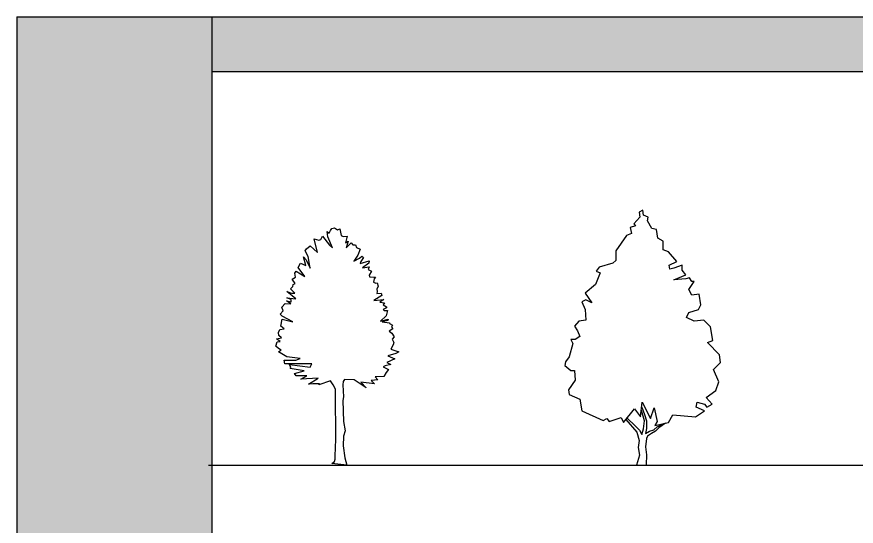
# Model space of a CAD drawing. Header units: millimetres. Extents: x 157249 to 320429, y 217580 to 295459.
# Drawn here: x 157249 to 189352, y 275989 to 295459 of the extents above; entities that cross this region are included whole.
import ezdxf

# ---------------------------------------------------------------- set-up
doc = ezdxf.new("R2010")
doc.units = ezdxf.units.MM
doc.layers.add('www.cad-blocks.net', color=7, linetype='Continuous')
doc.styles.get("Standard").update_dxf_attribs({"font": 'arial.ttf'})

# ---------------------------------------------------------------- blocks, each defined once
blk = doc.blocks.new('1PAA24')
at = {"color": 7, "linetype": 'ByBlock'}
blk.add_lwpolyline([(534.8, 14.5), (561, 35.3), (567.3, 55), (570.8, 196.8), (574.1, 216.2), (571.6, 725.5), (550.2, 766.2), (522.3, 805.1), (412.8, 767.4), (418.7, 777.4), (354.8, 775.8), (311.9, 771.8), (404.1, 831.6), (240.8, 821.7), (295.9, 853.3), (195.6, 852.4), (179.1, 873.3), (272.8, 899.9), (138.6, 921.1), (145.7, 930.8), (131.1, 961.7), (327.9, 934.2), (346.5, 967.1), (87.9, 967.1), (79.7, 1000.7), (193.3, 1003), (233, 1018.8), (105.1, 1033), (27.8, 1083.5), (38.7, 1089.9), (52, 1096.7), (25.3, 1113.2), (0, 1134.5), (12.2, 1176.2), (42.5, 1180.5), (5.8, 1205.6), (54.9, 1216.4), (30.6, 1236.8), (25, 1265.3), (39.8, 1295), (81, 1300.2), (49.9, 1327.6), (62.1, 1394.1), (162.4, 1368), (60.4, 1422.6), (43.7, 1441.2), (71.4, 1472.9), (56.8, 1510), (89.9, 1544.1), (145.2, 1539.5), (103.2, 1570.8), (147, 1558.7), (147, 1582.8), (106.5, 1598.2), (192.4, 1587.1), (104.3, 1658.5), (151.9, 1643.7), (181.6, 1641.8), (141.1, 1684), (164.1, 1705.4), (167.1, 1725.7), (185.1, 1733.9), (158.4, 1775.2), (189.1, 1795.7), (183.3, 1832.5), (195.7, 1852.8), (279.4, 1801.7), (215.5, 1886.6), (236.5, 1929.5), (289.1, 1907.3), (265.7, 1990), (289.8, 1959.9), (329, 1880.4), (310.2, 1993.7), (281.2, 2046.5), (292.7, 2065), (329.5, 2095.8), (398.2, 2030.9), (367.4, 2161.3), (412.4, 2150.3), (430.9, 2155.5), (445.4, 2188.5), (512.6, 2100.6), (542.5, 2076.4), (496.9, 2180.1), (490.2, 2230.4), (510.5, 2215.7), (522.6, 2241.5), (537.4, 2261.8), (562.1, 2265.8), (591.2, 2249), (611.5, 2256), (626.1, 2193.6), (644, 2182.4), (682.6, 2187.9), (667.1, 2123.2), (693.3, 2138.4), (672.9, 2076.7), (720.1, 2123.6), (737.7, 2103.9), (761.2, 2105.6), (773.2, 2080.3), (807, 2061.6), (784.5, 2006.4), (747, 1947.3), (801.5, 1977.2), (822.1, 1996.9), (837.7, 1984.8), (812.3, 1946), (806.1, 1926.3), (893.8, 1951.4), (888.5, 1928.7), (830.1, 1883), (892.2, 1894.3), (884.5, 1869), (913.9, 1853.1), (894.1, 1813.1), (896.7, 1799), (936.7, 1796.2), (953.7, 1795), (940.5, 1779.1), (935.1, 1748.6), (956.3, 1737.3), (970.7, 1742.3), (978.3, 1709), (966.1, 1681.1), (969.9, 1659.6), (967.8, 1639.3), (1008.7, 1642.2), (1013.6, 1621.3), (936.7, 1571.4), (1034.4, 1582.4), (996.4, 1556.6), (1039.1, 1551.5), (1027.5, 1530.3), (1060.4, 1513.2), (1058.4, 1503.8), (1025.4, 1487.1), (1036.2, 1475.9), (1066.8, 1475.8), (1055.2, 1427.3), (1001.6, 1375.9), (1074.3, 1394.3), (1071.6, 1381), (1016.3, 1369.7), (1086.8, 1360.4), (1086.8, 1352.4), (1117.7, 1335.6), (1105.6, 1318), (1119.1, 1303.2), (1083.4, 1280.4), (1110.7, 1260.6), (1132.7, 1225.5), (1112.9, 1202.9), (1127.6, 1169.6), (1123.7, 1149.3), (1101.2, 1106.7), (1176.2, 1082.7), (1148.2, 1067.5), (1070.8, 1044.1), (1139.8, 1016), (1060.9, 979.1), (1101.2, 959.9), (1045.8, 947.4), (1025.5, 938), (1079.3, 912.3), (1056.3, 884.4), (1032, 845.3), (950.8, 843.5), (974.9, 814.3), (913.7, 806.8), (944.8, 775.5), (815, 791.7), (865.2, 738.9), (748.6, 812.8), (657.7, 818.9), (645, 798.6), (642.9, 768), (647, 651.5), (642.5, 616.2), (647, 416.4), (662.7, 326.6), (648.7, 275.2), (645.3, 183.1), (660.9, 68), (681, 0)], close=True, dxfattribs=at)
at = {"linetype": 'Continuous', "flags": 9}
for tag in ['YSIZE', 'XSIZE']:
    blk.add_attdef(tag, (0, 0), '', height=300, dxfattribs=at)
blk = doc.blocks.new('A$C59C851D2')
at = {"linetype": 'Continuous'}
blk.add_blockref('1PAA24', (0, 0), dxfattribs=at)
blk = doc.blocks.new('A$C2E034D91')
at = {"xscale": 4, "yscale": 4, "zscale": 4}
blk.add_blockref('A$C59C851D2', (0, 0), dxfattribs=at)
blk = doc.blocks.new('A$C33C42A45')
blk.add_lwpolyline([(2991, 9738), (2847, 9665), (2876, 9480), (2645, 9222), (2703, 9148), (2502, 9075), (2559, 8854), (2358, 8780), (1955, 8190), (1955, 7821), (1840, 7711), (1323, 7563), (1208, 7416), (1351, 7342), (1179, 6900), (776, 6568), (1035, 6199), (805, 6310), (661, 6236), (776, 5941), (805, 5536), (546, 5499), (374, 5314), (489, 5130), (575, 4909), (403, 4798), (230, 4798), (316, 4651), (172, 4135), (29, 3950), (0, 3803), (230, 3619), (374, 3619), (403, 3250), (144, 2881), (172, 2697), (575, 2513), (661, 2070), (1467, 1702), (1610, 1775), (1697, 1665), (2157, 1812), (2243, 1628), (2674, 2144), (2904, 1849), (2962, 2402), (3278, 1775), (3422, 2181), (3537, 1665), (3451, 1517), (3968, 1628), (4141, 1923), (5003, 1849), (5349, 2070), (5032, 2218), (5061, 2402), (5349, 2328), (5435, 2218), (5636, 2328), (5406, 2586), (5780, 2845), (5895, 3176), (5694, 3656), (5952, 3914), (5924, 4209), (5464, 4688), (5665, 4762), (5579, 5278), (5320, 5536), (4946, 5499), (4658, 5646), (4745, 5831), (5119, 5941), (5205, 6126), (5147, 6531), (4860, 6494), (4745, 6715), (4946, 7010), (4860, 7010), (4773, 7158), (4630, 7121), (4170, 7084), (4630, 7268), (4486, 7453), (4486, 7637), (4170, 7526), (4026, 7490), (3997, 7637), (4285, 7784), (3968, 8153), (3767, 8227), (3767, 8559), (3566, 8669), (3508, 9001), (3336, 9038), (3163, 9333), (3192, 9480), (3019, 9554)], close=True)
for points in [[(2386, 1795), (2695, 1503), (2859, 1329), (2950, 1165), (3013, 1387), (3050, 1690), (2931, 2086)], [(2950, 2214), (3050, 1935), (3131, 1690), (3122, 1398), (3095, 1200), (3241, 1294), (3404, 1352), (3531, 1457), (3772, 1587)], [(2341, 1736), (2759, 1259), (2850, 944), (2804, 676), (2859, 373), (2750, 0), (2750, 12)], [(3854, 1598), (3595, 1422), (3468, 1294), (3322, 1212), (3168, 1107), (3131, 1014), (3095, 699), (3122, 385), (3113, 12)]]:
    blk.add_lwpolyline(points)
blk = doc.blocks.new('FORMAT')
at = {"layer": 'www.cad-blocks.net', "true_color": 0x444444}
blk.add_hatch(color=250, dxfattribs=at).paths.add_polyline_path([(157249, 217580), (164707, 217580), (164707, 295459), (157249, 295459)])
at = {"layer": 'www.cad-blocks.net', "true_color": 0x546d8e}
h = blk.add_hatch(color=155, dxfattribs=at)
h.set_gradient(color1=(68, 68, 68), color2=(84, 109, 142), tint=1)
h.paths.add_polyline_path([(164707, 295459), (164707, 293363), (320429, 293363), (320429, 295459)])
at = {"layer": 'www.cad-blocks.net', "color": 250, "true_color": 0x444444}
for p, q in [((157249, 295459), (164707, 295459)), ((157249, 295459), (157249, 217580)), ((164707, 295459), (164707, 217580))]:
    blk.add_line(p, q, dxfattribs=at)
at = {"layer": 'www.cad-blocks.net'}
blk.add_line((164707, 295459), (164707, 217580), dxfattribs=at)
at = {"layer": 'www.cad-blocks.net', "color": 155, "true_color": 0x546d8e}
for p, q in [((164707, 295459), (320429, 295459)), ((164707, 293363), (320429, 293363)), ((164707, 293363), (164707, 218873)), ((164707, 293363), (320429, 293363)), ((164578, 278326), (320429, 278326))]:
    blk.add_line(p, q, dxfattribs=at)

msp = doc.modelspace()

# ---------------------------------------------------------------- block references
for name, p in [('A$C33C42A45', (178204, 278326)), ('A$C2E034D91', (167153, 278326))]:
    msp.add_blockref(name, p)
at = {"layer": 'www.cad-blocks.net'}
msp.add_blockref('FORMAT', (0, 0), dxfattribs=at)

doc.saveas('drawing.dxf')
